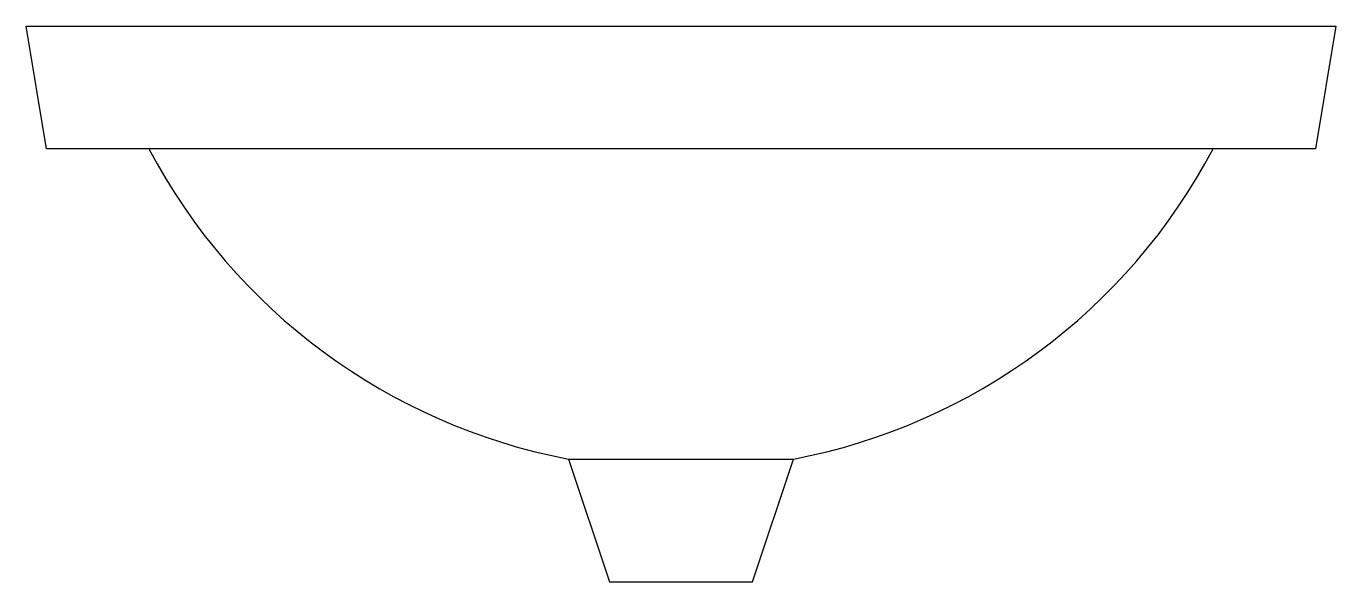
# Model space of a CAD drawing. Extents: x -0.32 to 0.32, y -0.272 to 0.
import ezdxf

# ---------------------------------------------------------------- set-up
doc = ezdxf.new("R2010")
doc.units = 0
doc.layers.add('SN', color=7, linetype='CONTINUOUS')

msp = doc.modelspace()

# ---------------------------------------------------------------- linework, layer by layer
at = {"layer": 'SN', "color": 0}
msp.add_line((-0.055, -0.21156), (0.055, -0.21156), dxfattribs=at)
msp.add_lwpolyline([(-0.32, 0), (0.32, 0), (0.31, -0.06), (-0.31, -0.06)], close=True, dxfattribs=at)
msp.add_lwpolyline([(-0.26, -0.06, 0.228062), (-0.055, -0.21156), (-0.035, -0.27156), (0.035, -0.27156), (0.055, -0.21156, 0.228062), (0.26, -0.06, 0.228062)], format="xyb", dxfattribs=at)

doc.saveas('drawing.dxf')
